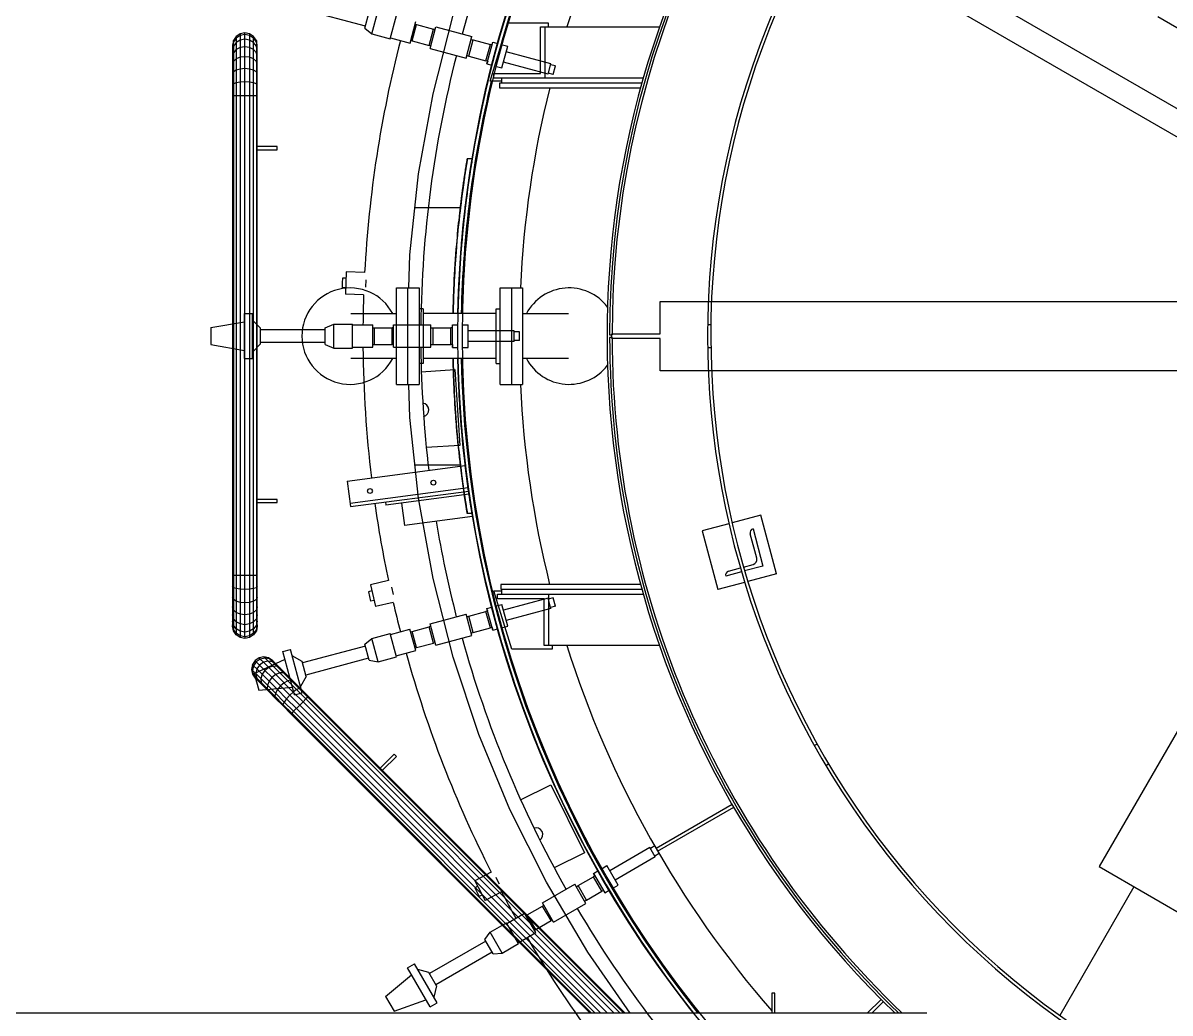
# Model space of a CAD drawing. Header units: metres. Extents: x 0 to 63075, y 0 to 44550.
# Drawn here: x 53640.1 to 53980.2, y 40170 to 40463.6 of the extents above; entities that cross this region are included whole.
import ezdxf

# ---------------------------------------------------------------- set-up
doc = ezdxf.new("R2010")
doc.units = ezdxf.units.M
doc.header["$LTSCALE"] = 75
for name, color, linetype in [('GSB', 7, 'Continuous'), ('ML6', 1, 'Continuous'), ('SDM', 7, 'Continuous'), ('SL1', 8, 'Continuous')]:
    doc.layers.add(name, color=color, linetype=linetype)
doc.styles.add('ROMANS', font='ROMANS.SHX')
doc.dimstyles.new('75___1-75', dxfattribs={"dimscale": 75, "dimtxt": 2.5, "dimasz": 2, "dimexe": 1.5, "dimexo": 1, "dimgap": 0.5, "dimtad": 1, "dimdec": 0, "dimzin": 12, "dimtxsty": 'ROMANS', "dimcen": 0, "dimclrd": 256, "dimclre": 256, "dimclrt": 3, "dimazin": 3, "dimtfac": 1, "dimtdec": 0, "dimtmove": 0, "dimatfit": 0, "dimfxl": 1, "dimlwd": -1, "dimlwe": -1, "dimarcsym": 0})

# ---------------------------------------------------------------- blocks, each defined once
blk = doc.blocks.new('A$C6bae614f')
at = {"layer": 'SL1'}
for p, q in [((375235.9, 45636.2), (373486.8, 42606.9)), ((374122.6, 43825.2), (372953.7, 44500.1)), ((374098.5, 43783.3), (372929.5, 44458.3)), ((372038.1, 44266.4), (371914.3, 44299.3)), ((372037.1, 44262.6), (372045.5, 44294.2)), ((372051.2, 44251), (372063.6, 44297.1)), ((372087, 44241.4), (372099.4, 44287.5)), ((372171.8, 44132.6), (372211.5, 44288.2)), ((373603, 44285.1), (374053.3, 44025)), ((372037.1, 44262.6), (372051.2, 44251)), ((372126.3, 44232.8), (372137.7, 44275.3)), ((372130.6, 44237.2), (372139.2, 44269.4)), ((372136.3, 44270), (372139.2, 44269.4)), ((372139.2, 44269.4), (372173, 44260.4)), ((372164.4, 44228.1), (372173, 44260.4)), ((372165.9, 44222.2), (372177.3, 44264.7)), ((372175.9, 44259.4), (372173, 44260.4)), ((372177.3, 44264.7), (372248.4, 44245.7)), ((372284.4, 44157.6), (372319.4, 44272.6)), ((372319.4, 44272.6), (372399.4, 44272.6)), ((372383.9, 44265.2), (372618.9, 44265.2)), ((372383.9, 44173.1), (372383.9, 44265.2)), ((372393.4, 44163.6), (372393.4, 44265.2)), ((372399.4, 44272.6), (372399.4, 44265.2)), ((371777.8, 44237.8), (371776, 44228.5)), ((371777.8, 44235.1), (371776, 44226)), ((371783.1, 44245.7), (371777.8, 44237.8)), ((371783.1, 44242.8), (371777.8, 44235.1)), ((371777.8, 44235.1), (371777.8, 44237.8)), ((371777.8, 44227), (371777.8, 44235.1)), ((371783.1, 44234.1), (371777.8, 44227)), ((371791, 44251), (371783.1, 44245.7)), ((371791, 44247.9), (371783.1, 44242.8)), ((371783.1, 44245.7), (371783.1, 43064.7)), ((371791, 44238.9), (371783.1, 44234.1)), ((371800.4, 44252.9), (371791, 44251)), ((371791, 44251), (371791, 43059.4)), ((371800.4, 44249.8), (371791, 44247.9)), ((371800.4, 44240.6), (371791, 44238.9)), ((371800.3, 43060.6), (371800.4, 44252.9)), ((371809.7, 44251), (371800.4, 44252.9)), ((371809.7, 44247.9), (371800.4, 44249.8)), ((371809.7, 44238.9), (371800.4, 44240.6)), ((371817.6, 44245.7), (371809.7, 44251)), ((371809.7, 44251), (371809.7, 43059.4)), ((371817.6, 44242.8), (371809.7, 44247.9)), ((371817.6, 44234.1), (371809.7, 44238.9)), ((371822.9, 44237.8), (371817.6, 44245.7)), ((371817.6, 43067.6), (371817.6, 44245.7)), ((371822.9, 44235.1), (371817.6, 44242.8)), ((371822.9, 44227), (371817.6, 44234.1)), ((371824.8, 44228.5), (371822.9, 44237.8)), ((371822.9, 44237.8), (371822.9, 43072.6)), ((371824.8, 44226), (371822.9, 44235.1)), ((372051.2, 44251), (372087, 44241.4)), ((372087.5, 44243.2), (372126.3, 44232.8)), ((372127.7, 44238.2), (372130.6, 44237.2)), ((372130.6, 44237.2), (372164.4, 44228.1)), ((372237, 44203.2), (372248.4, 44245.7)), ((372242.5, 44207.2), (372251.1, 44239.5)), ((372247, 44240.3), (372251.1, 44239.5)), ((372251.1, 44239.5), (372284.9, 44230.4)), ((372278.2, 44191.9), (372289.7, 44234.8)), ((372288.3, 44229.3), (372289.7, 44234.8)), ((372289.7, 44234.8), (372299.5, 44232.2)), ((372289.7, 44234.8), (372299.5, 44232.2)), ((371776, 44228.5), (371775.9, 43081.9)), ((371777.8, 44227), (371776, 44218.6)), ((371777.8, 44214), (371776, 44206.7)), ((371777.8, 44227), (371777.8, 43072.6)), ((371783.1, 44220.2), (371777.8, 44214)), ((371791, 44224.3), (371783.1, 44220.2)), ((371800.4, 44225.7), (371791, 44224.3)), ((371809.7, 44224.3), (371800.4, 44225.7)), ((371817.6, 44220.2), (371809.7, 44224.3)), ((371822.9, 44214), (371817.6, 44220.2)), ((371824.8, 44218.6), (371822.9, 44227)), ((371824.8, 44206.7), (371822.9, 44214)), ((371824.7, 43091.8), (371824.8, 44226)), ((371824.8, 44226), (371824.8, 44228.5)), ((372167.3, 44227.5), (372164.4, 44228.1)), ((372165.9, 44222.2), (372237, 44203.2)), ((372276.3, 44198.1), (372284.9, 44230.4)), ((372288.3, 44229.3), (372284.9, 44230.4)), ((372307.7, 44184), (372319.2, 44227)), ((372308.7, 44229.8), (372319.2, 44227)), ((372308.7, 44229.8), (372319.2, 44227)), ((372404.4, 44192.1), (372316.2, 44215.8)), ((371777.8, 44196.7), (371776, 44190.8)), ((371783.1, 44201.6), (371777.8, 44196.7)), ((371791, 44204.9), (371783.1, 44201.6)), ((371800.4, 44206), (371791, 44204.9)), ((371809.7, 44204.9), (371800.4, 44206)), ((371817.6, 44201.6), (371809.7, 44204.9)), ((371822.9, 44196.6), (371817.6, 44201.6)), ((371824.8, 44190.8), (371822.9, 44196.6)), ((372238.5, 44208.5), (372242.5, 44207.2)), ((372242.5, 44207.2), (372276.3, 44198.1)), ((372279.7, 44197.4), (372276.3, 44198.1)), ((372279.7, 44197.4), (372278.2, 44191.9)), ((372278.2, 44191.9), (372288, 44189.2)), ((372278.2, 44191.9), (372288, 44189.2)), ((372398.9, 44171.5), (372310.7, 44195.2)), ((372398.9, 44171.5), (372404.4, 44192.1)), ((372413.6, 44187.7), (372403.9, 44190.3)), ((372409.1, 44170.8), (372413.6, 44187.7)), ((371777.8, 44175.9), (371776, 44171.9)), ((371783.1, 44179.4), (371777.8, 44175.9)), ((371791, 44181.6), (371783.1, 44179.4)), ((371800.4, 44182.5), (371791, 44181.6)), ((371809.7, 44181.6), (371800.4, 44182.5)), ((371817.6, 44179.4), (371809.7, 44181.6)), ((371822.9, 44175.9), (371817.6, 44179.4)), ((371824.8, 44171.9), (371822.9, 44175.9)), ((372291.8, 44163.6), (372291.8, 44173.1)), ((372291.8, 44173.1), (372383.9, 44173.1)), ((372297.2, 44186.8), (372307.7, 44184)), ((372297.2, 44186.8), (372307.7, 44184)), ((372409.1, 44170.8), (372399.4, 44173.4)), ((371777.8, 44152.8), (371776, 44150.7)), ((371783.1, 44154.6), (371777.8, 44152.8)), ((371791, 44155.7), (371783.1, 44154.6)), ((371800.4, 44156.2), (371791, 44155.7)), ((371809.7, 44155.7), (371800.4, 44156.2)), ((371817.6, 44154.6), (371809.7, 44155.7)), ((371822.9, 44152.8), (371817.6, 44154.6)), ((371824.8, 44150.7), (371822.9, 44152.8)), ((372307.7, 44157.6), (372284.4, 44157.6)), ((372586.7, 44163.6), (372291.8, 44163.6)), ((372303.1, 44154), (372303.1, 44144.5)), ((372584, 44154), (372303.1, 44154)), ((372303.1, 44144.5), (372581.3, 44144.5)), ((372307.7, 44154), (372307.7, 44163.6)), ((371824.8, 44128.5), (371776, 44128.5)), ((372143.3, 43974.5), (372171.8, 44132.6)), ((371863.9, 44028.5), (371824.8, 44028.5)), ((371863.9, 44022.1), (371863.9, 44028.5)), ((371824.8, 44022.1), (371863.9, 44022.1)), ((372249.1, 44004.3), (372239.4, 44004.3)), ((372126.1, 43814.8), (372143.3, 43974.5)), ((372136.2, 43908.3), (372225.9, 43908.3)), ((372235.6, 43909.3), (372235.5, 43909.3)), ((372123.8, 43749.6), (372126.1, 43814.8)), ((372000.2, 43781.1), (371998.7, 43737.1)), ((372036.6, 43779.8), (372000.2, 43781.1)), ((371992.5, 43759.3), (371992.1, 43749.7)), ((371992.8, 43769), (371992.5, 43759.3)), ((371999.8, 43768.8), (371992.8, 43769)), ((372039.2, 43751), (372039.7, 43765.6)), ((371999.1, 43749.4), (371992.1, 43749.7)), ((372034.6, 43735.9), (371998.7, 43737.1)), ((372099.7, 43559.1), (372099.7, 43749.6)), ((372099.7, 43749.6), (372144.4, 43749.6)), ((372122, 43559.1), (372122, 43749.6)), ((372144.4, 43749.6), (372144.4, 43559.1)), ((372304, 43559.1), (372304, 43749.6)), ((372304, 43749.6), (372348.7, 43749.6)), ((372326.4, 43749.6), (372326.4, 43559.1)), ((372348.7, 43749.6), (372348.7, 43559.1)), ((372620.4, 43722.6), (374078.2, 43722.5)), ((372620.4, 43659.1), (372620.4, 43722.6)), ((371799.2, 43609.9), (371799.2, 43698.8)), ((371799.2, 43698.8), (371815, 43698.8)), ((371815, 43609.9), (371815, 43698.8)), ((372009.4, 43698.8), (372099.7, 43698.8)), ((372152.2, 43708.3), (372144.4, 43708.3)), ((372152.2, 43708.3), (372152.2, 43600.4)), ((372296.2, 43698.8), (372152.2, 43698.8)), ((372296.2, 43708.3), (372304, 43708.3)), ((372296.2, 43600.4), (372296.2, 43708.3)), ((372348.7, 43698.8), (372439, 43698.8)), ((371733.3, 43671.1), (371799.2, 43682.7)), ((371733.3, 43671.1), (371733.3, 43637.5)), ((371831, 43669.9), (371815, 43685.8)), ((371831, 43638.8), (371831, 43669.9)), ((371959.1, 43666.8), (371831, 43667)), ((371959.1, 43670.6), (371975.8, 43678.2)), ((371959.1, 43638), (371959.1, 43670.6)), ((371975.8, 43630.4), (371975.8, 43678.2)), ((371975.8, 43678.2), (372012.9, 43678.2)), ((372012.9, 43630.4), (372012.9, 43678.2)), ((372012.9, 43676.3), (372053, 43676.3)), ((372053, 43632.3), (372053, 43676.3)), ((372053, 43670.8), (372056, 43671)), ((372056, 43637.6), (372056, 43671)), ((372056, 43671), (372091, 43671)), ((372091, 43637.6), (372091, 43671)), ((372094, 43670.8), (372091, 43671)), ((372094, 43632.3), (372094, 43676.3)), ((372094, 43676.3), (372167.7, 43676.3)), ((372167.7, 43632.3), (372167.7, 43676.3)), ((372167.7, 43670.8), (372171.9, 43671)), ((372171.9, 43637.6), (372171.9, 43671)), ((372171.9, 43671), (372206.9, 43671)), ((372206.9, 43637.6), (372206.9, 43671)), ((372210.4, 43670.8), (372206.9, 43671)), ((372210.4, 43632.1), (372210.4, 43676.6)), ((372210.4, 43670.8), (372210.4, 43676.6)), ((372210.4, 43676.6), (372220.5, 43676.6)), ((372210.4, 43676.6), (372220.5, 43676.6)), ((372230, 43676.6), (372240.9, 43676.6)), ((372230, 43676.6), (372240.9, 43676.6)), ((372240.9, 43632.1), (372240.9, 43676.6)), ((372720.5, 43676.8), (372714.2, 43676.8)), ((372332.2, 43665), (372240.9, 43665)), ((372332.2, 43643.7), (372240.9, 43643.7)), ((372332.2, 43643.7), (372332.2, 43665)), ((372342.2, 43663), (372332.2, 43663.1)), ((372342.2, 43645.6), (372332.2, 43645.6)), ((372342.2, 43645.6), (372342.2, 43663)), ((372520.4, 43656.7), (372525.1, 43656.7)), ((372525.1, 43651.9), (372520.4, 43651.9)), ((372525.1, 43649.5), (372525.1, 43659.1)), ((372525.1, 43659.1), (372620.4, 43659.1)), ((372620.4, 43649.5), (372525.1, 43649.5)), ((372620.4, 43586), (372620.4, 43649.5)), ((371733.3, 43637.5), (371799.2, 43625.9)), ((371831, 43638.8), (371815, 43622.8)), ((371959.1, 43641.9), (371831, 43641.6)), ((371959.1, 43638), (371975.8, 43630.4)), ((371975.8, 43630.4), (372012.9, 43630.4)), ((372012.9, 43632.3), (372053, 43632.3)), ((372053, 43637.8), (372056, 43637.6)), ((372056, 43637.6), (372091, 43637.6)), ((372094, 43637.8), (372091, 43637.6)), ((372094, 43632.3), (372167.7, 43632.3)), ((372167.7, 43637.8), (372171.9, 43637.6)), ((372171.9, 43637.6), (372206.9, 43637.6)), ((372210.4, 43637.8), (372206.9, 43637.6)), ((372210.4, 43637.8), (372210.4, 43632.1)), ((372210.4, 43632.1), (372220.5, 43632.1)), ((372210.4, 43632.1), (372220.5, 43632.1)), ((372230, 43632.1), (372240.9, 43632.1)), ((372230, 43632.1), (372240.9, 43632.1)), ((372714.2, 43631.8), (372720.5, 43631.8)), ((371799.2, 43609.9), (371815, 43609.9)), ((372099.7, 43609.9), (372009.4, 43609.9)), ((372152.2, 43600.4), (372144.4, 43600.4)), ((372296.2, 43609.9), (372152.2, 43609.9)), ((372296.2, 43600.4), (372304, 43600.4)), ((372439, 43609.9), (372348.7, 43609.9)), ((372148.6, 43583.9), (372215.1, 43588.2)), ((372215.1, 43588.2), (372224.9, 43438.5)), ((374078.2, 43586), (372620.4, 43586)), ((372099.7, 43559.1), (372144.4, 43559.1)), ((372126.1, 43493.8), (372123.8, 43559.1)), ((372304, 43559.1), (372348.7, 43559.1)), ((372143.3, 43334.1), (372126.1, 43493.8)), ((372224.9, 43438.5), (372158.4, 43434.2)), ((372002.4, 43368.2), (372235.4, 43398.9)), ((372136.1, 43400.3), (372225.8, 43400.3)), ((372242.1, 43348.5), (372235.4, 43398.9)), ((372235.5, 43399.3), (372235.5, 43399.3)), ((372002.4, 43368.2), (372009.1, 43317.8)), ((372241.2, 43354.8), (372008.2, 43324.1)), ((371863.9, 43331.9), (371824.8, 43331.9)), ((371863.9, 43325.6), (371863.9, 43331.9)), ((372009.1, 43317.8), (372242.2, 43348.5)), ((372077.7, 43326.9), (372078.5, 43320.6)), ((372243.1, 43342.2), (372078.5, 43320.6)), ((372171.8, 43176), (372143.3, 43334.1)), ((371824.8, 43325.6), (371863.9, 43325.6)), ((372109.6, 43324.7), (372115.4, 43280.6)), ((372249, 43304.3), (372239.4, 43304.3)), ((372250, 43298.3), (372115.4, 43280.6)), ((372756, 43283.8), (372703.1, 43269.7)), ((372819, 43300.7), (372762.1, 43285.5)), ((372850.1, 43184.8), (372819, 43300.7)), ((372703.1, 43269.7), (372734.1, 43153.8)), ((372810.9, 43215.6), (372797.9, 43264.1)), ((372803.5, 43273.9), (372823.2, 43200.3)), ((372755.3, 43190.4), (372778.5, 43196.6)), ((372784.6, 43198.2), (372803.8, 43203.4)), ((372823.2, 43200.3), (372786.9, 43190.6)), ((371824.7, 43181.9), (371775.9, 43181.9)), ((372083.6, 43171.5), (372048.1, 43163.3)), ((372211.5, 43020.4), (372171.8, 43176)), ((372787, 43167.9), (372734.1, 43153.8)), ((372780.7, 43188.9), (372749.6, 43180.6)), ((372850.1, 43184.8), (372793.2, 43169.6)), ((371777.8, 43157.6), (371775.9, 43159.7)), ((371783.1, 43155.8), (371777.8, 43157.6)), ((371791, 43154.6), (371783.1, 43155.8)), ((371800.3, 43154.2), (371791, 43154.6)), ((371809.7, 43154.6), (371800.3, 43154.2)), ((371817.6, 43155.8), (371809.7, 43154.6)), ((371822.9, 43157.6), (371817.6, 43155.8)), ((371824.7, 43159.7), (371822.9, 43157.6)), ((372050.9, 43151.3), (372044.1, 43149.7)), ((372044.1, 43149.7), (372046.3, 43140.3)), ((372048.1, 43163.3), (372058.1, 43120.5)), ((372093.6, 43144.4), (372090.3, 43158.6)), ((372292.1, 43151.4), (372307.7, 43151.4)), ((372327.1, 43036.4), (372292.1, 43151.4)), ((372581.3, 43164.1), (372305.4, 43164.1)), ((372305.4, 43164.1), (372305.4, 43154.6)), ((372305.4, 43154.6), (372583.9, 43154.6)), ((372307.7, 43145), (372307.7, 43154.6)), ((371777.8, 43134.5), (371775.9, 43138.5)), ((371783.1, 43131), (371777.8, 43134.5)), ((371791, 43128.7), (371783.1, 43131)), ((371800.3, 43127.9), (371791, 43128.7)), ((371809.7, 43128.7), (371800.3, 43127.9)), ((371817.6, 43131), (371809.7, 43128.7)), ((371822.9, 43134.5), (371817.6, 43131)), ((371824.7, 43138.5), (371822.9, 43134.5)), ((372046.3, 43140.3), (372048.5, 43130.9)), ((372055.3, 43132.5), (372048.5, 43130.9)), ((372093.1, 43128.6), (372058.1, 43120.5)), ((372297.1, 43121.8), (372307.7, 43124.6)), ((372297.1, 43121.8), (372307.7, 43124.6)), ((372299.1, 43145), (372586.6, 43145)), ((372299.1, 43135.5), (372299.1, 43145)), ((372391.2, 43135.5), (372299.1, 43135.5)), ((372319.2, 43081.7), (372307.7, 43124.6)), ((372398.9, 43137.1), (372310.7, 43113.4)), ((372391.2, 43043.4), (372391.2, 43135.5)), ((372404.4, 43116.5), (372398.9, 43137.1)), ((372409, 43137.8), (372399.4, 43135.2)), ((372400.7, 43043.4), (372400.7, 43145)), ((372413.5, 43120.9), (372409, 43137.8)), ((371777.8, 43113.7), (371775.9, 43119.6)), ((371777.8, 43096.4), (371775.9, 43103.7)), ((371783.1, 43108.8), (371777.8, 43113.7)), ((371791, 43105.5), (371783.1, 43108.8)), ((371800.3, 43104.3), (371791, 43105.5)), ((371809.7, 43105.5), (371800.3, 43104.3)), ((371817.6, 43108.8), (371809.7, 43105.5)), ((371822.9, 43113.7), (371817.6, 43108.8)), ((371824.7, 43119.6), (371822.9, 43113.7)), ((371824.7, 43103.7), (371822.9, 43096.4)), ((372165.9, 43086.4), (372237, 43105.5)), ((372248.4, 43063), (372237, 43105.5)), ((372238.4, 43100.1), (372242.4, 43101.4)), ((372242.4, 43101.4), (372276.2, 43110.5)), ((372251.1, 43069.2), (372242.4, 43101.4)), ((372279.7, 43111.2), (372276.2, 43110.5)), ((372284.9, 43078.2), (372276.2, 43110.5)), ((372278.2, 43116.8), (372288, 43119.4)), ((372278.2, 43116.8), (372288, 43119.4)), ((372289.7, 43073.8), (372278.2, 43116.8)), ((372279.7, 43111.2), (372278.2, 43116.8)), ((372404.4, 43116.5), (372316.2, 43092.9)), ((372413.5, 43120.9), (372403.9, 43118.3)), ((371777.8, 43083.4), (371775.9, 43091.8)), ((371777.8, 43075.3), (371775.9, 43084.4)), ((371777.8, 43072.6), (371775.9, 43081.9)), ((371783.1, 43090.2), (371777.8, 43096.4)), ((371783.1, 43076.3), (371777.8, 43083.4)), ((371791, 43086.1), (371783.1, 43090.2)), ((371800.3, 43084.6), (371791, 43086.1)), ((371809.7, 43086.1), (371800.3, 43084.6)), ((371817.6, 43090.2), (371809.7, 43086.1)), ((371822.9, 43096.4), (371817.6, 43090.2)), ((371822.9, 43083.4), (371817.6, 43076.3)), ((371824.7, 43091.8), (371822.9, 43083.4)), ((371824.7, 43084.4), (371822.9, 43075.3)), ((371824.7, 43081.9), (371822.9, 43072.6)), ((371824.7, 43084.4), (371824.7, 43091.8)), ((371824.7, 43081.9), (371824.7, 43084.4)), ((372130.5, 43071.4), (372164.3, 43080.5)), ((372167.3, 43081.1), (372164.3, 43080.5)), ((372173, 43048.2), (372164.3, 43080.5)), ((372177.2, 43043.9), (372165.9, 43086.4)), ((372251.1, 43069.2), (372284.9, 43078.2)), ((372288.2, 43079.3), (372284.9, 43078.2)), ((372288.2, 43079.3), (372289.7, 43073.8)), ((372308.7, 43078.8), (372319.2, 43081.7)), ((372308.7, 43078.8), (372319.2, 43081.7)), ((371783.1, 43067.6), (371777.8, 43075.3)), ((371783.1, 43064.7), (371777.8, 43072.6)), ((371791, 43071.5), (371783.1, 43076.3)), ((371791, 43062.4), (371783.1, 43067.6)), ((371791, 43059.4), (371783.1, 43064.7)), ((371800.3, 43069.8), (371791, 43071.5)), ((371800.3, 43060.6), (371791, 43062.4)), ((371800.3, 43057.5), (371791, 43059.4)), ((371809.7, 43071.5), (371800.3, 43069.8)), ((371809.7, 43062.4), (371800.3, 43060.6)), ((371800.3, 43060.6), (371800.3, 43057.5)), ((371809.7, 43059.4), (371800.3, 43057.5)), ((371817.6, 43076.3), (371809.7, 43071.5)), ((371817.6, 43067.6), (371809.7, 43062.4)), ((371817.6, 43064.7), (371809.7, 43059.4)), ((371822.9, 43075.3), (371817.6, 43067.6)), ((371822.9, 43072.6), (371817.6, 43064.7)), ((371817.6, 43067.6), (371817.6, 43064.7)), ((372037.1, 43046), (372051.2, 43057.6)), ((372051.2, 43057.6), (372087, 43067.2)), ((372063.5, 43011.5), (372051.2, 43057.6)), ((372099.3, 43021.1), (372087, 43067.2)), ((372087.5, 43065.4), (372126.2, 43075.8)), ((372137.6, 43033.3), (372126.2, 43075.8)), ((372127.7, 43070.5), (372130.5, 43071.4)), ((372139.2, 43039.2), (372130.5, 43071.4)), ((372177.2, 43043.9), (372248.4, 43063)), ((372247, 43068.3), (372251.1, 43069.2)), ((372289.7, 43073.8), (372299.5, 43076.4)), ((372289.7, 43073.8), (372299.5, 43076.4)), ((371875.3, 43031.8), (371890.6, 43035.9)), ((371913.6, 42950), (371890.6, 43035.9)), ((372038.1, 43042.3), (371914.2, 43009.4)), ((372045.5, 43014.5), (372037.1, 43046)), ((372098.9, 43022.9), (372137.6, 43033.3)), ((372136.2, 43038.6), (372139.2, 43039.2)), ((372139.2, 43039.2), (372173, 43048.2)), ((372175.8, 43049.2), (372173, 43048.2)), ((372407.1, 43036.4), (372327.1, 43036.4)), ((372618.8, 43043.4), (372391.2, 43043.4)), ((372407.1, 43043.4), (372407.1, 43036.4)), ((371820.6, 43013.6), (371815.4, 43005.7)), ((371822.8, 43011.4), (371817.5, 43003.5)), ((371818.8, 42988), (371879.5, 43016.3)), ((371828.6, 43018.9), (371820.6, 43013.6)), ((371822.8, 43011.4), (371820.6, 43013.6)), ((371830.7, 43016.7), (371822.8, 43011.4)), ((371870.4, 42963.8), (371822.8, 43011.4)), ((371837.9, 43020.8), (371828.6, 43018.9)), ((371830.7, 43016.7), (371828.6, 43018.9)), ((371837.1, 43010.3), (371829.4, 43004.9)), ((371840, 43018.7), (371830.7, 43016.7)), ((371830.7, 43016.7), (371837.1, 43010.3)), ((371846.1, 43012.6), (371837.1, 43010.3)), ((371837.1, 43010.3), (371847.5, 43000)), ((371847.2, 43018.9), (371837.9, 43020.8)), ((371840, 43018.7), (371837.9, 43020.8)), ((371849.2, 43017), (371840, 43018.7)), ((371846.1, 43012.6), (371840, 43018.7)), ((371854.9, 43011.3), (371846.1, 43012.6)), ((371856, 43002.7), (371846.1, 43012.6)), ((371855.1, 43013.6), (371847.2, 43018.9)), ((371849.2, 43017), (371847.2, 43018.9)), ((371856.9, 43011.9), (371849.2, 43017)), ((371864.1, 43002), (371849.2, 43017)), ((371862.2, 43006.6), (371854.9, 43011.3)), ((371856.9, 43011.9), (371855.1, 43013.6)), ((371862.2, 43006.6), (371856.9, 43011.9)), ((371898.3, 42945.9), (371875.3, 43031.8)), ((371913.5, 43012.1), (371893.9, 43023.4)), ((371921.5, 42982.1), (371913.5, 43012.1)), ((372044.5, 43018.2), (371920.8, 42984.8)), ((372045.5, 43014.5), (372063.5, 43011.5)), ((372063.5, 43011.5), (372099.3, 43021.1)), ((372262.2, 42868), (372211.5, 43020.4)), ((371815.4, 43005.7), (371813.5, 42996.4)), ((371813.5, 42996.4), (371815.4, 42987)), ((371815.6, 42994.3), (371813.5, 42996.4)), ((371817.5, 43003.5), (371815.4, 43005.7)), ((371815.4, 42987), (371820.6, 42979.1)), ((371817.3, 42985.1), (371815.4, 42987)), ((371817.5, 43003.5), (371815.6, 42994.3)), ((371815.6, 42994.3), (371817.3, 42985.1)), ((371821.7, 42988.2), (371815.6, 42994.3)), ((371823.9, 42997.1), (371817.5, 43003.5)), ((371818.8, 42988), (371827.5, 42955.6)), ((371823.9, 42997.1), (371821.7, 42988.2)), ((371821.7, 42988.2), (371823, 42979.4)), ((371831.6, 42978.3), (371821.7, 42988.2)), ((371829.4, 43004.9), (371823.9, 42997.1)), ((371834.3, 42986.8), (371823.9, 42997.1)), ((371834.3, 42986.8), (371831.6, 42978.3)), ((371839.8, 42994.4), (371834.3, 42986.8)), ((371864.4, 42956.7), (371834.3, 42986.8)), ((371847.5, 43000), (371839.8, 42994.4)), ((371856, 43002.7), (371847.5, 43000)), ((371847.5, 43000), (371861.2, 42986.3)), ((371884.8, 42973.8), (371856, 43002.7)), ((371864.1, 43002), (371856, 43002.7)), ((371869.1, 42989.6), (371861.2, 42986.3)), ((371910.1, 42958.6), (371862.2, 43006.6)), ((371907.3, 42958.8), (371864.1, 43002)), ((371870.6, 42998.2), (371864.1, 43002)), ((371876.3, 42989.8), (371869.1, 42989.6)), ((371881.8, 42987), (371876.3, 42989.8)), ((371817.3, 42985.1), (371822.4, 42977.3)), ((371832.2, 42970.2), (371817.3, 42985.1)), ((371822.4, 42977.3), (371820.6, 42979.1)), ((371827.6, 42972.1), (371822.4, 42977.3)), ((371823, 42979.4), (371827.6, 42972.1)), ((371836.1, 42963.7), (371827.6, 42972.1)), ((371860.4, 42949.4), (371831.6, 42978.3)), ((371831.6, 42978.3), (371832.2, 42970.2)), ((371859.1, 42943.3), (371832.2, 42970.2)), ((371832.2, 42970.2), (371836.1, 42963.7)), ((371844.7, 42965.2), (371844.5, 42957.9)), ((371848, 42973.1), (371844.7, 42965.2)), ((371853.8, 42980.5), (371848, 42973.1)), ((371861.2, 42986.3), (371853.8, 42980.5)), ((371861.2, 42986.3), (371895.9, 42951.5)), ((371877.6, 42969.9), (371870.4, 42963.8)), ((371884.8, 42973.8), (371877.6, 42969.9)), ((371891, 42975.1), (371884.8, 42973.8)), ((371902.4, 42956.3), (371884.8, 42973.8)), ((371895.2, 42973.6), (371891, 42975.1)), ((371921.5, 42982.1), (371910.2, 42962.5)), ((371827.5, 42955.6), (371894.2, 42961.4)), ((371847.3, 42952.5), (371836.1, 42963.7)), ((371844.5, 42957.9), (371847.3, 42952.5)), ((371860.7, 42939.1), (371847.3, 42952.5)), ((371860.4, 42949.4), (371859.1, 42943.3)), ((371859.1, 42943.3), (371860.7, 42939.1)), ((371875.5, 42926.9), (371859.1, 42943.3)), ((371864.4, 42956.7), (371860.4, 42949.4)), ((371878, 42931.9), (371860.4, 42949.4)), ((371870.4, 42963.8), (371864.4, 42956.7)), ((371882.7, 42938.3), (371864.4, 42956.7)), ((371889, 42945.2), (371870.4, 42963.8)), ((371889, 42945.2), (371882.7, 42938.3)), ((371895.9, 42951.5), (371889, 42945.2)), ((371889, 42945.2), (371908.6, 42925.7)), ((371902.4, 42956.3), (371895.9, 42951.5)), ((371895.9, 42951.5), (371915.2, 42932.3)), ((371898.3, 42945.9), (371913.6, 42950)), ((371907.3, 42958.8), (371902.4, 42956.3)), ((371902.4, 42956.3), (371920.8, 42937.9)), ((371910.1, 42958.6), (371907.3, 42958.8)), ((371907.3, 42958.8), (371924.5, 42941.6)), ((371925.9, 42942.9), (371910.1, 42958.6)), ((371924.5, 42941.6), (371920.8, 42937.9)), ((371925.9, 42942.9), (371924.5, 42941.6)), ((372548.4, 42317.7), (371924.5, 42941.6)), ((371925.9, 42942.9), (372551, 42317.7)), ((371875.6, 42924.1), (371860.7, 42939.1)), ((371878, 42931.9), (371875.5, 42926.9)), ((371875.5, 42926.9), (371875.6, 42924.1)), ((371875.5, 42926.9), (371892.7, 42909.7)), ((371875.6, 42924.1), (371891.3, 42908.4)), ((371882.7, 42938.3), (371878, 42931.9)), ((371878, 42931.9), (371896.4, 42913.5)), ((371882.7, 42938.3), (371902, 42919.1)), ((371908.6, 42925.7), (371896.4, 42913.5)), ((372503.3, 42317.7), (371902, 42919.1)), ((371915.2, 42932.3), (371908.6, 42925.7)), ((372516.5, 42317.7), (371908.6, 42925.7)), ((371920.8, 42937.9), (371915.2, 42932.3)), ((372529.7, 42317.7), (371915.2, 42932.3)), ((372540.9, 42317.7), (371920.8, 42937.9)), ((371892.7, 42909.7), (371891.3, 42908.4)), ((372482, 42317.7), (371891.3, 42908.4)), ((371896.4, 42913.5), (371892.7, 42909.7)), ((372484.6, 42317.7), (371892.7, 42909.7)), ((372492.1, 42317.7), (371896.4, 42913.5)), ((372323.7, 42719.6), (372262.2, 42868)), ((372094.9, 42829.1), (372067.3, 42801.5)), ((372099.4, 42824.6), (372094.9, 42829.1)), ((372930.3, 42848.8), (372924.8, 42845.7)), ((372071.8, 42797), (372099.4, 42824.6)), ((372947.3, 42806.7), (372952.8, 42809.9)), ((372344.7, 42739), (372404.4, 42768.4)), ((372404.4, 42768.4), (372470.7, 42633.9)), ((372395.6, 42576), (372323.7, 42719.6)), ((372762.3, 42729.5), (372612, 42642.8)), ((372615.2, 42637.3), (372765.4, 42724)), ((372609.5, 42647.8), (372600.8, 42642.8)), ((372618.2, 42632.7), (372609.5, 42647.8)), ((372470.7, 42633.9), (372411, 42604.5)), ((372599.9, 42644.4), (372520.8, 42598.8)), ((372610.5, 42626), (372531.5, 42580.3)), ((372610.5, 42626), (372599.9, 42644.4)), ((372618.2, 42632.7), (372609.6, 42627.6)), ((372505.6, 42603.4), (372515, 42608.8)), ((372505.6, 42603.4), (372515, 42608.8)), ((372537.3, 42570.3), (372515, 42608.8)), ((373486.8, 42606.9), (373905.1, 42365.4)), ((372286.5, 42596.1), (372254.3, 42579)), ((372254.3, 42579), (372275, 42540.2)), ((372300, 42578.4), (372296.3, 42585.3)), ((372458, 42569.5), (372488.3, 42587)), ((372491.5, 42588.6), (372488.3, 42587)), ((372505, 42558.1), (372488.3, 42587)), ((372488.6, 42593.6), (372497.4, 42598.6)), ((372488.6, 42593.6), (372497.4, 42598.6)), ((372488.6, 42593.6), (372510.8, 42555)), ((372491.5, 42588.6), (372488.6, 42593.6)), ((372260.1, 42568.1), (372254, 42564.8)), ((372254, 42564.8), (372263.1, 42547.8)), ((372306.8, 42557.1), (372275, 42540.2)), ((372303.1, 42572.5), (372300, 42578.4)), ((372387.9, 42535.2), (372451.7, 42572)), ((372477.5, 42437.9), (372395.6, 42576)), ((372473.7, 42533.9), (372451.7, 42572)), ((372454.5, 42567.2), (372458, 42569.5)), ((372474.7, 42540.6), (372458, 42569.5)), ((372474.7, 42540.6), (372505, 42558.1)), ((372508, 42560), (372505, 42558.1)), ((372508, 42560), (372510.8, 42555)), ((372510.8, 42555), (372519.6, 42560.1)), ((372510.8, 42555), (372519.6, 42560.1)), ((372527.8, 42564.8), (372537.3, 42570.3)), ((372527.8, 42564.8), (372537.3, 42570.3)), ((373555.7, 42567.1), (373409.1, 42313.2)), ((372269.2, 42551.1), (372263.1, 42547.8)), ((372409.9, 42497.1), (372387.9, 42535.2)), ((372409.9, 42497.1), (372473.7, 42533.9)), ((372471, 42538.7), (372474.7, 42540.6)), ((372317.7, 42494.6), (372352.4, 42514.7)), ((372374.4, 42476.6), (372352.4, 42514.7)), ((372355.2, 42509.9), (372357.7, 42511.6)), ((372357.7, 42511.6), (372388, 42529.1)), ((372374.4, 42482.7), (372357.7, 42511.6)), ((372390.7, 42530.4), (372388, 42529.1)), ((372404.7, 42500.2), (372388, 42529.1)), ((372284.6, 42477.7), (372316.7, 42496.2)), ((372340.6, 42454.9), (372316.7, 42496.2)), ((372374.4, 42482.7), (372404.7, 42500.2)), ((372407.2, 42501.8), (372404.7, 42500.2)), ((372274, 42462.8), (372284.6, 42477.7)), ((372308.5, 42436.3), (372284.6, 42477.7)), ((372339.7, 42456.5), (372374.4, 42476.6)), ((372371.7, 42481.3), (372374.4, 42482.7)), ((372275.9, 42459.5), (372164.8, 42395.6)), ((372290.3, 42434.6), (372274, 42462.8)), ((372308.5, 42436.3), (372340.6, 42454.9)), ((372288.4, 42437.9), (372177.5, 42373.6)), ((372290.3, 42434.6), (372308.5, 42436.3)), ((372560.9, 42317.7), (372477.5, 42437.9)), ((372121.4, 42407.2), (372135.1, 42415.1)), ((372165.9, 42330.2), (372121.4, 42407.2)), ((372179.6, 42338.2), (372135.1, 42415.1)), ((372163.4, 42398.1), (372141.6, 42403.9)), ((372178.9, 42371.2), (372163.4, 42398.1)), ((372078.1, 42350.3), (372129.4, 42393.3)), ((372178.9, 42371.2), (372173.1, 42349.4)), ((372840.5, 42356.8), (372840.5, 42317.7)), ((372846.8, 42356.8), (372840.5, 42356.8)), ((372846.8, 42317.7), (372846.8, 42356.8)), ((372078.1, 42350.3), (372094.9, 42321.2)), ((372094.9, 42321.2), (372157.8, 42344.1)), ((372165.9, 42330.2), (372179.6, 42338.2)), ((373056.4, 42344.8), (373029.2, 42317.7)), ((373038.2, 42317.7), (373060.9, 42340.4)), ((373146.8, 42317.7), (366588.8, 42317.9))]:
    blk.add_line(p, q, dxfattribs=at)
for centre, radius in [((374370.4, 43654.2), 2150), ((374370.4, 43654.2), 2140.5), ((372047.2, 43348.5), 4.76), ((372172.5, 43365), 4.76)]:
    blk.add_circle(centre, radius, dxfattribs=at)
for centre, radius, start, end in [((374370.4, 43654.2), 2150, 350.9962, 178.8135), ((374370.4, 43654.2), 2143.5, 106.3021, 165.1114), ((374370.4, 43654.2), 2028.5, 107.2423, 162.472), ((374370.4, 43654.2), 1855, 311.9258, 226.0971), ((374370.4, 43654.2), 1850, 90.0718, 179.9244), ((374370.4, 43654.2), 1845.2, 90.072, 179.9242), ((374370.4, 43654.2), 1656.3, 68.3819, 51.6144), ((374370.4, 43654.2), 1650, 68.4144, 51.5819), ((374370.4, 43654.2), 2222.8, 150.5651, 164.4311), ((374370.4, 43654.2), 2337.1, 165.5374, 176.9194), ((374370.4, 43654.2), 2222.8, 165.5651, 179.4311), ((374370.4, 43654.2), 2143.5, 166.4192, 178.8099), ((374370.4, 43654.2), 2028.5, 166.0134, 177.3068), ((374326.6, 43658.7), 2106, 173.455, 173.8659), ((372008, 43654.3), 95.2, 27.8163, 332.18), ((374370.4, 43654.2), 2337.1, 177.9982, 179.4587), ((372440.4, 43654.3), 95.2, 37.1746, 152.18), ((374370.4, 43654.2), 1850, 180.0718, 226.2582), ((374370.4, 43654.2), 1845.2, 180.072, 226.4129), ((374370.4, 43654.2), 2337.1, 180.5374, 186.8754), ((374370.4, 43654.2), 2222.8, 180.5651, 186.8434), ((374370.4, 43654.2), 2150, 181.1828, 218.4366), ((374373.8, 43654), 2153.5, 181.1739, 182.0069), ((374370.4, 43654.2), 2143.5, 181.1864, 218.5746), ((372440.4, 43654.3), 95.2, 207.8163, 322.8217), ((374370.4, 43654.2), 2028.5, 182.6895, 193.9828), ((372150.1, 43508.8), 13.5, 283.0829, 84.4133), ((374370.4, 43654.2), 2337.1, 188.1208, 191.9194), ((373580, 43527.1), 1349.5, 189.2287, 189.5035), ((374370.4, 43654.2), 2222.8, 189.4626, 194.4311), ((372805.6, 43266.2), 8, 104.9981, 194.9981), ((372801.2, 43213), 10, 284.9981, 14.9981), ((372757.4, 43182.6), 8, 104.9981, 194.9981), ((374370.4, 43654.2), 2337.1, 192.9982, 194.4587), ((374370.4, 43654.2), 2222.8, 195.5651, 209.4311), ((374370.4, 43654.2), 2028.5, 197.5242, 221.0447), ((374370.4, 43654.2), 2337.1, 195.5374, 206.9194), ((372374.8, 42670.2), 13.5, 305.5816, 106.9146), ((374370.4, 43654.2), 2337.1, 207.9982, 209.4587), ((374370.4, 43654.2), 2222.8, 210.5651, 224.4311), ((374370.4, 43654.2), 2337.1, 210.5374, 221.9194)]:
    blk.add_arc(centre, radius, start, end, dxfattribs=at)
for points, knots in [([(372239.4, 44004.3), (372239.6, 44004.8), (372238, 43995.9), (372235.3, 43978.1), (372233.9, 43969.2), (372232.3, 43958.1), (372230.5, 43945.2), (372228.8, 43932.3), (372226.9, 43917.5), (372225.1, 43901.8), (372222.4, 43878.7), (372219.6, 43850.8), (372217.2, 43820), (372215.6, 43799.5), (372214.3, 43777.8), (372213.2, 43755.5), (372212.3, 43736.8), (372211.7, 43717.7), (372211.3, 43698.8)], [0.192816, 0.192816, 0.192816, 0.192816, 0.2702472, 0.2702472, 0.2702472, 0.3089628, 0.3089628, 0.3089628, 0.3476784, 0.3476784, 0.3476784, 0.404803, 0.404803, 0.404803, 0.442886, 0.442886, 0.442886, 0.474831, 0.474831, 0.474831, 0.474831]), ([(372211.3, 43698.8), (372211.7, 43717.8), (372212.3, 43736.8), (372213.2, 43755.5), (372214.5, 43783.4), (372216.4, 43810.4), (372218.5, 43835.1), (372220.1, 43855), (372221.9, 43873.3), (372223.7, 43889.8), (372224.2, 43893.9), (372224.6, 43897.8), (372225.1, 43901.7), (372227.8, 43925.6), (372230.7, 43946.7), (372233.1, 43963.2), (372235.1, 43977), (372236.7, 43987.4), (372237.8, 43994.3), (372238.7, 43999.8), (372239.2, 44002.9), (372239.4, 44003.9), (372239.4, 44004.2), (372239.4, 44004.3), (372239.4, 44004.3)], [0.5252527, 0.5252527, 0.5252527, 0.5252527, 0.5571563, 0.5571563, 0.5571563, 0.604762, 0.604762, 0.604762, 0.6428465, 0.6428465, 0.6428465, 0.6523676, 0.6523676, 0.6523676, 0.7104433, 0.7104433, 0.7104433, 0.7588397, 0.7588397, 0.7588397, 0.7975568, 0.7975568, 0.7975568, 0.8072361, 0.8072361, 0.8072361, 0.8072361]), ([(372249.1, 44004.3), (372249.2, 44004.8), (372247.6, 43995.9), (372244.9, 43978.1), (372243.5, 43969.2), (372241.9, 43958.1), (372240.1, 43945.2), (372238.4, 43932.3), (372236.5, 43917.5), (372234.7, 43901.8), (372232, 43878.7), (372229.1, 43850.8), (372226.7, 43820), (372225.2, 43799.5), (372223.8, 43777.8), (372222.7, 43755.5), (372221.8, 43736.8), (372221.2, 43717.7), (372220.8, 43698.8)], [0.1942602, 0.1942602, 0.1942602, 0.1942602, 0.2713351, 0.2713351, 0.2713351, 0.3098671, 0.3098671, 0.3098671, 0.3483992, 0.3483992, 0.3483992, 0.4052538, 0.4052538, 0.4052538, 0.4431569, 0.4431569, 0.4431569, 0.4749507, 0.4749507, 0.4749507, 0.4749507]), ([(372238.2, 43996.6), (372237.4, 43992), (372236.4, 43985.4), (372235.1, 43977), (372233.7, 43967.8), (372232.1, 43956.4), (372230.3, 43943.2), (372228.9, 43932.6), (372227.3, 43920.8), (372225.9, 43908.3)], [0.8504878, 0.8504878, 0.8504878, 0.8504878, 0.8875392, 0.8875392, 0.8875392, 0.9276908, 0.9276908, 0.9276908, 0.9600578, 0.9600578, 0.9600578, 0.9600578]), ([(372225.9, 43908.3), (372228.3, 43928.7), (372230.7, 43946.9), (372232.9, 43961.6), (372234.5, 43972.9), (372235.9, 43982.2), (372237, 43989.1), (372237.4, 43992), (372237.8, 43994.4), (372238.2, 43996.5)], [0.0400517, 0.0400517, 0.0400517, 0.0400517, 0.092441, 0.092441, 0.092441, 0.132591, 0.132591, 0.132591, 0.1495705, 0.1495705, 0.1495705, 0.1495705]), ([(372235.5, 43909.3), (372237.9, 43929.3), (372240.4, 43947.1), (372242.5, 43961.6), (372244.1, 43972.9), (372245.5, 43982.2), (372246.6, 43989.1), (372247, 43991.6), (372247.4, 43993.9), (372247.7, 43995.8)], [0.0430691, 0.0430691, 0.0430691, 0.0430691, 0.0943598, 0.0943598, 0.0943598, 0.1343243, 0.1343243, 0.1343243, 0.1492904, 0.1492904, 0.1492904, 0.1492904]), ([(372246.8, 43990.1), (372246.2, 43986.4), (372245.5, 43982), (372244.7, 43977), (372243.3, 43967.8), (372241.7, 43956.4), (372239.9, 43943.2), (372238.5, 43932.9), (372237, 43921.5), (372235.5, 43909.3)], [0.86365716, 0.86365716, 0.86365716, 0.86365716, 0.88570976, 0.88570976, 0.88570976, 0.92567558, 0.92567558, 0.92567558, 0.9570304, 0.9570304, 0.9570304, 0.9570304]), ([(372220.8, 43698.8), (372221.2, 43717.8), (372221.8, 43736.8), (372222.7, 43755.5), (372224.1, 43783.4), (372225.9, 43810.4), (372228, 43835.1), (372229.7, 43855), (372231.5, 43873.3), (372233.3, 43889.8), (372233.8, 43893.9), (372234.2, 43897.8), (372234.7, 43901.7), (372235.4, 43908.4), (372236.2, 43914.8), (372237, 43921)], [0.5251318, 0.5251318, 0.5251318, 0.5251318, 0.5568841, 0.5568841, 0.5568841, 0.6042645, 0.6042645, 0.6042645, 0.6421689, 0.6421689, 0.6421689, 0.651645, 0.651645, 0.651645, 0.6677782, 0.6677782, 0.6677782, 0.6677782]), ([(372230, 43857.3), (372229.3, 43850), (372228.6, 43842.2), (372227.9, 43834), (372226.5, 43817.1), (372225, 43796.9), (372223.7, 43774.6), (372222.9, 43759.7), (372222.2, 43743.9), (372221.6, 43727.7), (372221.3, 43718.2), (372221, 43708.5), (372220.8, 43698.8)], [162.031838, 162.031838, 162.031838, 162.031838, 197.059291, 197.059291, 197.059291, 268.952645, 268.952645, 268.952645, 316.881547, 316.881547, 316.881547, 345.189393, 345.189393, 345.189393, 345.189393]), ([(372221.7, 43729.6), (372221.9, 43736.9), (372222.2, 43744.2), (372222.6, 43751.3), (372223.3, 43766.9), (372224.1, 43781.8), (372225, 43795.6), (372225.9, 43809.4), (372226.9, 43822), (372227.8, 43833.3), (372228.4, 43840.6), (372229.1, 43847.6), (372229.7, 43854.2)], [-1098.506816, -1098.506816, -1098.506816, -1098.506816, -1076.824016, -1076.824016, -1076.824016, -1029.083216, -1029.083216, -1029.083216, -981.342415, -981.342415, -981.342415, -950.193993, -950.193993, -950.193993, -950.193993]), ([(372211.3, 43609.9), (372211.7, 43590.9), (372212.3, 43571.8), (372213.2, 43553.1), (372214.5, 43525.3), (372216.4, 43498.2), (372218.4, 43473.5), (372220.1, 43453.7), (372221.9, 43435.3), (372223.7, 43418.9), (372224.2, 43414.8), (372224.6, 43410.8), (372225.1, 43406.9), (372227.8, 43383.1), (372230.7, 43361.9), (372233.1, 43345.4), (372235.1, 43331.7), (372236.7, 43321.2), (372237.8, 43314.3), (372238.7, 43308.9), (372239.2, 43305.7), (372239.4, 43304.6), (372239.4, 43304.4), (372239.4, 43304.2), (372239.4, 43304.2), (372239.4, 43304.2), (372239.1, 43306.1), (372238.5, 43309.9)], [0.5252327, 0.5252327, 0.5252327, 0.5252327, 0.5571351, 0.5571351, 0.5571351, 0.6047389, 0.6047389, 0.6047389, 0.6428219, 0.6428219, 0.6428219, 0.6523427, 0.6523427, 0.6523427, 0.7104161, 0.7104161, 0.7104161, 0.7588106, 0.7588106, 0.7588106, 0.7975262, 0.7975262, 0.7975262, 0.8072051, 0.8072051, 0.8072051, 0.8438551, 0.8438551, 0.8438551, 0.8438551]), ([(372238.5, 43309.9), (372238.9, 43307.1), (372239.2, 43305.4), (372239.4, 43304.6), (372239.4, 43304.4), (372239.4, 43304.2), (372239.4, 43304.2), (372239.5, 43304.1), (372238.7, 43308.8), (372237.1, 43318.8), (372235.8, 43327.1), (372233.9, 43339.1), (372231.8, 43354.1), (372230.1, 43366.1), (372228.3, 43380), (372226.5, 43395.1), (372226, 43398.8), (372225.6, 43402.6), (372225.1, 43406.6), (372222.4, 43429.9), (372219.6, 43457.9), (372217.2, 43488.6), (372215.6, 43509.1), (372214.2, 43530.8), (372213.2, 43553.1), (372212.3, 43571.8), (372211.7, 43590.9), (372211.3, 43609.9)], [0.1561868, 0.1561868, 0.1561868, 0.1561868, 0.1827852, 0.1827852, 0.1827852, 0.1928231, 0.1928231, 0.1928231, 0.2508987, 0.2508987, 0.2508987, 0.2992951, 0.2992951, 0.2992951, 0.3380123, 0.3380123, 0.3380123, 0.3476915, 0.3476915, 0.3476915, 0.4048183, 0.4048183, 0.4048183, 0.4429028, 0.4429028, 0.4429028, 0.4748491, 0.4748491, 0.4748491, 0.4748491]), ([(372246, 43323.4), (372244.7, 43331.4), (372243.1, 43341.8), (372241.4, 43354.4), (372239.7, 43366.5), (372237.8, 43380.5), (372236, 43395.6), (372235.5, 43399.4), (372235.1, 43403.3), (372234.6, 43407.2), (372231.9, 43430.6), (372229.1, 43458.4), (372226.7, 43489.1), (372225.1, 43509.5), (372223.7, 43531.2), (372222.7, 43553.5), (372221.8, 43572.1), (372221.2, 43591.1), (372220.8, 43609.9)], [0.2603615, 0.2603615, 0.2603615, 0.2603615, 0.3006055, 0.3006055, 0.3006055, 0.3392704, 0.3392704, 0.3392704, 0.3489366, 0.3489366, 0.3489366, 0.4055957, 0.4055957, 0.4055957, 0.4433685, 0.4433685, 0.4433685, 0.4749686, 0.4749686, 0.4749686, 0.4749686]), ([(372220.8, 43609.9), (372221.2, 43591), (372221.8, 43572), (372222.7, 43553.5), (372224, 43525.7), (372225.8, 43498.7), (372227.9, 43474), (372229.6, 43454.2), (372231.4, 43435.9), (372233.2, 43419.5), (372233.7, 43415.4), (372234.1, 43411.4), (372234.6, 43407.5), (372237.3, 43383.6), (372240.2, 43362.3), (372242.6, 43345.7), (372244.6, 43331.8), (372246.3, 43321.3), (372247.4, 43314.4), (372248.3, 43308.9), (372248.8, 43305.7), (372249, 43304.6), (372249, 43304.4), (372249.1, 43304.2), (372249.1, 43304.2), (372249.1, 43304.2), (372249.1, 43304.2), (372249.1, 43304.2)], [0.5251117, 0.5251117, 0.5251117, 0.5251117, 0.5566688, 0.5566688, 0.5566688, 0.6038831, 0.6038831, 0.6038831, 0.6416546, 0.6416546, 0.6416546, 0.6510975, 0.6510975, 0.6510975, 0.709093, 0.709093, 0.709093, 0.7574226, 0.7574226, 0.7574226, 0.7960862, 0.7960862, 0.7960862, 0.8057521, 0.8057521, 0.8057521, 0.8058694, 0.8058694, 0.8058694, 0.8058694]), ([(372221.2, 43594.1), (372221.6, 43581.5), (372222, 43569.1), (372222.6, 43557), (372223.3, 43541.3), (372224.1, 43526.3), (372225, 43512.5), (372226, 43498.6), (372226.9, 43485.9), (372227.9, 43474.6), (372228.5, 43467.3), (372229.1, 43460.3), (372229.7, 43453.7)], [447.662158, 447.662158, 447.662158, 447.662158, 484.632705, 484.632705, 484.632705, 532.561608, 532.561608, 532.561608, 580.49051, 580.49051, 580.49051, 611.763643, 611.763643, 611.763643, 611.763643]), ([(372218.7, 43470.3), (372218.6, 43471.8), (372218.5, 43473.2), (372218.3, 43474.6), (372217.1, 43488.8), (372215.9, 43505.4), (372214.8, 43523.6)], [978.97708, 978.97708, 978.97708, 978.97708, 985.188788, 985.188788, 985.188788, 1045.75428, 1045.75428, 1045.75428, 1045.75428])]:
    blk.add_open_spline(points, degree=3, knots=knots, dxfattribs=at)
blk = doc.blocks.new('zw$15D4')
at = {"layer": 'ML6', "xscale": 0.2502808837766805, "yscale": 0.2502808837766805, "zscale": 0.2502808837766805}
blk.add_blockref('A$C6bae614f', (-85544.74, -3177.34), dxfattribs=at)

msp = doc.modelspace()

# ---------------------------------------------------------------- block references
at = {"layer": 'GSB', "xscale": 0.6000000000000068, "yscale": 0.6000000000000068, "zscale": 0.6000000000000068}
msp.add_blockref('zw$15D4', (49200, 35721.63), dxfattribs=at)

# ---------------------------------------------------------------- leaders
at = {"layer": 'SDM'}
msp.add_leader([(52766.71, 37891.88), (59453.13, 42438.72), (62243.43, 42438.72)], dimstyle='75___1-75', override={"dimtad": 0}, dxfattribs=at)

doc.saveas('drawing.dxf')
